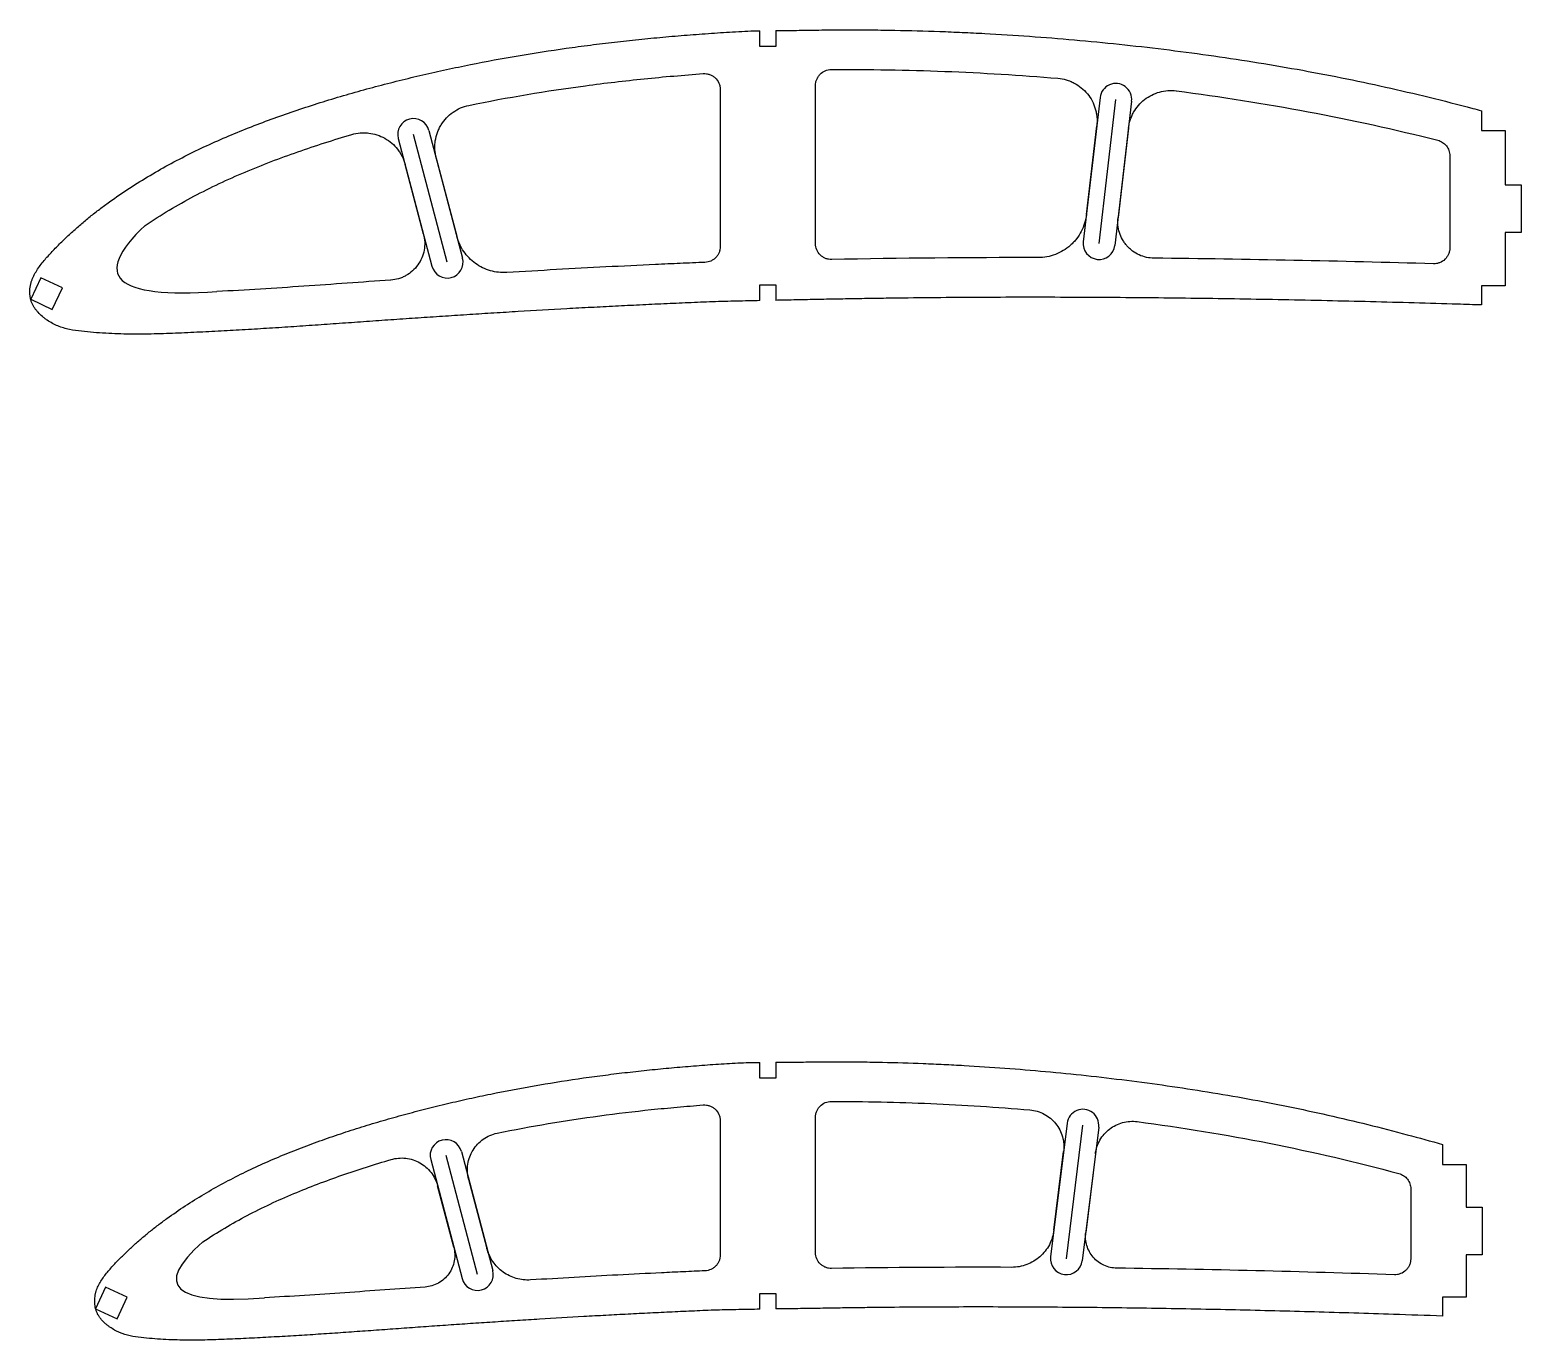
# Model space of a CAD drawing. Header units: millimetres. Extents: x -11497 to 404, y -3854 to 414.
# Drawn here: x -9114.6 to -8926.7, y -2910.2 to -2745.1 of the extents above; entities that cross this region are included whole.
import ezdxf

# ---------------------------------------------------------------- set-up
doc = ezdxf.new("R2010")
doc.units = ezdxf.units.MM
doc.linetypes.add('CENTER2', pattern=[28.575, 19.05, -3.175, 3.175, -3.175])
doc.layers.add('11', color=80, linetype='Continuous')
doc.layers.add('7', color=1, linetype='Continuous')

# ---------------------------------------------------------------- blocks, each defined once
blk = doc.blocks.new('*U71')
at = {"layer": '7', "color": 0, "linetype": 'CENTER2', "transparency": 16777216}
blk.add_line((2.12, -8.05), (-2.12, 8.05), dxfattribs=at)
blk = doc.blocks.new('*U72')
at = {"layer": '7', "color": 0, "linetype": 'CENTER2', "transparency": 16777216}
blk.add_line((-1.06, -9.08), (1.06, 9.08), dxfattribs=at)
blk = doc.blocks.new('*U73')
at = {"layer": '7', "color": 0, "linetype": 'CENTER2', "transparency": 16777216}
blk.add_line((1.97, -7.5), (-1.97, 7.5), dxfattribs=at)
blk = doc.blocks.new('*U63')
at = {"layer": '7', "color": 0, "linetype": 'CENTER2', "transparency": 16777216}
blk.add_line((-1.04, -8.42), (1.04, 8.42), dxfattribs=at)

msp = doc.modelspace()

# ---------------------------------------------------------------- linework, layer by layer
for p, q in [((-9022.6375, -2747.1691), (-9022.6375, -2745.1847)), ((-9020.6375, -2745.1691), (-9020.6375, -2747.1691)), ((-9020.6375, -2747.1691), (-9022.6375, -2747.1691)), ((-8931.7217, -2755.2623), (-8931.7217, -2757.7623)), ((-8931.7217, -2757.7623), (-8928.7217, -2757.7623)), ((-8928.7217, -2757.7623), (-8928.7217, -2764.5906)), ((-8928.7217, -2764.5906), (-8926.7217, -2764.5906)), ((-8926.7217, -2764.5906), (-8926.7217, -2770.5906)), ((-8926.7217, -2770.5906), (-8928.7217, -2770.5906)), ((-8928.7217, -2770.5906), (-8928.7217, -2777.3333)), ((-9022.6375, -2779.1988), (-9022.6375, -2777.1988)), ((-9022.6375, -2777.1988), (-9020.6375, -2777.1988)), ((-9020.6375, -2777.1988), (-9020.6375, -2779.1582)), ((-8928.7217, -2777.3333), (-8931.7217, -2777.3333)), ((-8931.7217, -2777.3333), (-8931.7217, -2779.7391)), ((-9022.6375, -2877.1677), (-9022.6375, -2875.1847)), ((-9020.6375, -2875.1677), (-9020.6375, -2877.1677)), ((-9020.6375, -2877.1677), (-9022.6375, -2877.1677)), ((-8936.6369, -2885.5263), (-8936.6369, -2888.0263)), ((-8936.6369, -2888.0263), (-8933.6369, -2888.0263)), ((-8933.6369, -2888.0263), (-8933.6369, -2893.4102)), ((-8933.6369, -2893.4102), (-8931.6369, -2893.4102)), ((-8931.6369, -2893.4102), (-8931.6369, -2899.4102)), ((-8931.6369, -2899.4102), (-8933.6369, -2899.4102)), ((-8933.6369, -2899.4102), (-8933.6369, -2904.7502)), ((-9022.6375, -2906.2864), (-9022.6375, -2904.2864)), ((-9022.6375, -2904.2864), (-9020.6375, -2904.2864)), ((-9020.6375, -2904.2864), (-9020.6375, -2906.2524)), ((-8933.6369, -2904.7502), (-8936.6369, -2904.7502)), ((-8936.6369, -2904.7502), (-8936.6369, -2907.1447))]:
    msp.add_line(p, q)
at = {"color": 7, "linetype": 'Continuous', "lineweight": 25}
for p, q in [((-9027.6375, -2752.5861), (-9027.6375, -2772.3756)), ((-9015.6375, -2772.014), (-9015.6375, -2752.0802)), ((-8981.5016, -2768.3453), (-8980.2, -2757.1511)), ((-8976.2053, -2757.4716), (-8977.5133, -2768.7108)), ((-9065.0285, -2770.8396), (-9067.3454, -2762.0475)), ((-9063.4262, -2761.223), (-9060.8256, -2771.092)), ((-8935.7217, -2760.9271), (-8935.7217, -2772.5563)), ((-9100.0994, -2769.7133), (-9100.0992, -2769.7135)), ((-9113.2543, -2776.3122), (-9114.5222, -2779.0311)), ((-9110.5354, -2777.5801), (-9113.2543, -2776.3122)), ((-9114.5222, -2779.0311), (-9111.8032, -2780.299)), ((-9111.8032, -2780.299), (-9110.5354, -2777.5801)), ((-9027.6375, -2882.5402), (-9027.6375, -2899.4442)), ((-9015.6375, -2899.1448), (-9015.6375, -2882.1016)), ((-8985.594, -2896.3099), (-8984.3702, -2886.4148)), ((-8980.3726, -2886.7165), (-8981.596, -2896.6002)), ((-9059.3418, -2889.8867), (-9057.0437, -2898.619)), ((-9061.2245, -2898.4491), (-9063.2581, -2890.7219)), ((-8940.6369, -2891.1195), (-8940.6369, -2899.9378)), ((-9092.8469, -2897.8041), (-9092.8467, -2897.8043)), ((-9105.0799, -2903.4961), (-9106.3477, -2906.215)), ((-9102.3609, -2904.764), (-9105.0799, -2903.4961)), ((-9103.6288, -2907.4829), (-9102.3609, -2904.764)), ((-9106.3477, -2906.215), (-9103.6288, -2907.4829))]:
    msp.add_line(p, q, dxfattribs=at)
for points, knots in [([(-9022.6375, -2779.1988), (-9023.6062, -2779.2199), (-9025.0856, -2779.2514), (-9027.0755, -2779.2995), (-9028.6075, -2779.3435), (-9030.1392, -2779.4002), (-9031.6702, -2779.4692), (-9033.2013, -2779.5378), (-9035.2427, -2779.6271), (-9037.7939, -2779.7489), (-9040.8549, -2779.9007), (-9043.9154, -2780.0588), (-9047.9953, -2780.2806), (-9052.0742, -2780.5152), (-9056.1518, -2780.7646), (-9059.2096, -2780.9574), (-9062.2669, -2781.1561), (-9065.3237, -2781.3605), (-9068.38, -2781.5699), (-9071.436, -2781.7831), (-9074.4917, -2781.9994), (-9077.5472, -2782.2159), (-9080.6029, -2782.4288), (-9083.6592, -2782.6328), (-9086.7163, -2782.8229), (-9089.2648, -2782.9654), (-9091.3039, -2783.0721), (-9092.8334, -2783.1488), (-9094.363, -2783.2227), (-9095.8929, -2783.2918), (-9097.4231, -2783.3513), (-9098.9538, -2783.3972), (-9100.4851, -2783.4196), (-9102.0165, -2783.4184), (-9103.5475, -2783.3835), (-9105.0777, -2783.3203), (-9106.6054, -2783.2136), (-9108.1304, -2783.0735), (-9109.6485, -2782.8634), (-9110.8795, -2782.5079), (-9111.8024, -2782.0688), (-9112.3486, -2781.7381), (-9112.7602, -2781.4364), (-9113.1577, -2781.1165), (-9113.5247, -2780.7611), (-9113.812, -2780.4194), (-9113.9663, -2780.2169), (-9114.0748, -2780.0597), (-9114.1744, -2779.8967), (-9114.2629, -2779.7273), (-9114.3419, -2779.5533), (-9114.4209, -2779.3802), (-9114.4903, -2779.2035), (-9114.5362, -2779.0192), (-9114.5719, -2778.8324), (-9114.5983, -2778.6434), (-9114.6169, -2778.4534), (-9114.632, -2778.1989), (-9114.6369, -2777.8794), (-9114.6018, -2777.5617), (-9114.5673, -2777.3097), (-9114.5293, -2777.1224), (-9114.4805, -2776.9375), (-9114.4063, -2776.6937), (-9114.2951, -2776.3948), (-9114.133, -2776.048), (-9113.8934, -2775.5973), (-9113.5484, -2775.06), (-9113.0912, -2774.4458), (-9112.6012, -2773.8571), (-9112.0889, -2773.2881), (-9111.5595, -2772.7349), (-9111.0217, -2772.1899), (-9110.2965, -2771.4714), (-9109.3693, -2770.5945), (-9108.225, -2769.5765), (-9107.0458, -2768.5993), (-9105.8388, -2767.6567), (-9104.1958, -2766.4442), (-9102.086, -2765.0068), (-9099.4845, -2763.3895), (-9096.8185, -2761.8807), (-9094.0952, -2760.4778), (-9091.3204, -2759.1801), (-9088.5026, -2757.9783), (-9085.6529, -2756.855), (-9082.7751, -2755.8053), (-9079.8744, -2754.8208), (-9076.9533, -2753.8982), (-9074.0146, -2753.0334), (-9071.0612, -2752.2197), (-9068.0948, -2751.4544), (-9065.1164, -2750.7369), (-9062.1269, -2750.0666), (-9058.1274, -2749.235), (-9053.1051, -2748.3078), (-9048.0579, -2747.5255), (-9044.0085, -2746.9798), (-9040.9661, -2746.6113), (-9037.9192, -2746.2807), (-9034.8686, -2745.9835), (-9031.8137, -2745.7322), (-9028.7575, -2745.4962), (-9025.6988, -2745.2915), (-9023.6577, -2745.207), (-9022.6375, -2745.1847)], [0.252537609, 0.252537609, 0.252537609, 0.252537609, 0.260360124, 0.264485496, 0.268610867, 0.272736239, 0.27686161, 0.280986982, 0.285112353, 0.293363096, 0.301613839, 0.309864582, 0.318115325, 0.334616811, 0.342867554, 0.351118297, 0.35936904, 0.367619783, 0.375870526, 0.384121269, 0.392372012, 0.400622755, 0.408873498, 0.417124241, 0.425374984, 0.433625727, 0.437751098, 0.44187647, 0.446001841, 0.450127213, 0.454252584, 0.458377956, 0.462503327, 0.466628699, 0.47075407, 0.474879442, 0.479004813, 0.483130185, 0.487255556, 0.491380928, 0.493443613, 0.495506299, 0.496537642, 0.497568985, 0.499631671, 0.500663013, 0.501178685, 0.501694356, 0.502210028, 0.502725699, 0.503241371, 0.503757042, 0.504272714, 0.504788385, 0.505304056, 0.505819728, 0.506335399, 0.506851071, 0.507882414, 0.508913756, 0.509429428, 0.509945099, 0.510460771, 0.510976442, 0.512007785, 0.513039128, 0.514070471, 0.516133157, 0.518195842, 0.520258528, 0.522321214, 0.5243839, 0.526446585, 0.528509271, 0.532634642, 0.536760014, 0.540885385, 0.545010757, 0.549136128, 0.557386871, 0.565637614, 0.573888357, 0.5821391, 0.590389843, 0.598640586, 0.606891329, 0.615142072, 0.623392815, 0.631643558, 0.639894301, 0.648145044, 0.656395787, 0.66464653, 0.672897273, 0.681148016, 0.697649502, 0.714150988, 0.722401731, 0.730652474, 0.738903217, 0.74715396, 0.755404703, 0.763655446, 0.771906189, 0.780156932, 0.780156932, 0.780156932, 0.780156932]), ([(-9020.6375, -2745.1691), (-9020.3599, -2745.1665), (-9019.1382, -2745.1542), (-9016.9723, -2745.125), (-9014.1399, -2745.0782), (-9011.3071, -2745.0685), (-9008.4744, -2745.078), (-9004.6977, -2745.1319), (-9000.9221, -2745.2337), (-8997.1481, -2745.3877), (-8993.3757, -2745.5731), (-8988.6636, -2745.8691), (-8983.0158, -2746.3192), (-8977.3767, -2746.8673), (-8971.7474, -2747.5088), (-8966.1302, -2748.2475), (-8960.5267, -2749.0851), (-8953.0782, -2750.3456), (-8943.8177, -2752.2005), (-8936.1073, -2754.086), (-8932.0903, -2755.1627), (-8931.7217, -2755.2623)], [0.487546925, 0.487546925, 0.487546925, 0.487546925, 0.492140286, 0.507765286, 0.523390286, 0.539015286, 0.554640286, 0.570265286, 0.601515286, 0.617140286, 0.632765286, 0.664015286, 0.695265286, 0.726515286, 0.757765286, 0.789015286, 0.820265286, 0.851515286, 0.914015286, 0.976515286, 0.982833218, 0.982833218, 0.982833218, 0.982833218]), ([(-9059.3147, -2754.591), (-9054.4395, -2753.5848), (-9049.5391, -2752.7666), (-9042.1561, -2751.78), (-9039.6894, -2751.4933), (-9035.9825, -2751.1143), (-9034.7456, -2750.9971), (-9032.2689, -2750.785), (-9031.0295, -2750.6864), (-9029.7896, -2750.5919)], [0, 0, 0, 0, 0.5, 0.5, 0.75, 0.75, 0.875, 0.875, 1, 1, 1, 1]), ([(-9029.7896, -2750.5919), (-9029.6515, -2750.5813), (-9029.5147, -2750.5852), (-9029.2438, -2750.6205), (-9029.108, -2750.6526), (-9028.8491, -2750.7429), (-9028.7254, -2750.8009), (-9028.4899, -2750.9424), (-9028.3787, -2751.026), (-9028.0781, -2751.3044), (-9027.9148, -2751.5338), (-9027.7504, -2751.9097), (-9027.7079, -2752.0426), (-9027.6517, -2752.3112), (-9027.6375, -2752.4476), (-9027.6375, -2752.5861)], [0, 0, 0, 0, 0.125, 0.125, 0.25, 0.25, 0.375, 0.375, 0.5, 0.5, 0.75, 0.75, 0.875, 0.875, 1, 1, 1, 1]), ([(-9015.6375, -2752.0802), (-9015.6375, -2751.9488), (-9015.6247, -2751.8196), (-9015.5745, -2751.5654), (-9015.5365, -2751.4391), (-9015.4371, -2751.198), (-9015.3764, -2751.0836), (-9015.2328, -2750.867), (-9015.1492, -2750.7643), (-9014.8751, -2750.4878), (-9014.6542, -2750.3385), (-9014.1769, -2750.1369), (-9013.9162, -2750.0823), (-9013.6535, -2750.0802)], [0, 0, 0, 0, 0.125, 0.125, 0.25, 0.25, 0.375, 0.375, 0.5, 0.5, 0.75, 0.75, 1, 1, 1, 1]), ([(-9013.6535, -2750.0802), (-9008.8855, -2750.0421), (-9004.1216, -2750.1186), (-8994.6016, -2750.4879), (-8989.8455, -2750.7797), (-8985.093, -2751.1757)], [0, 0, 0, 0, 0.5, 0.5, 1, 1, 1, 1]), ([(-8985.0924, -2751.1758), (-8984.7315, -2751.2058), (-8984.3797, -2751.2715), (-8983.8651, -2751.4212), (-8983.6958, -2751.4798), (-8983.3618, -2751.6144), (-8983.1969, -2751.6908), (-8982.7201, -2751.9413), (-8982.4222, -2752.1381), (-8981.866, -2752.5911), (-8981.6078, -2752.8487), (-8981.1547, -2753.4015), (-8980.9564, -2753.6991), (-8980.6183, -2754.3383), (-8980.4833, -2754.6714), (-8980.332, -2755.1853), (-8980.2901, -2755.3593), (-8980.2235, -2755.7128), (-8980.1989, -2755.8929), (-8980.1528, -2756.4313), (-8980.1581, -2756.7907), (-8980.1999, -2757.1505)], [0, 0, 0, 0, 0.125, 0.125, 0.1875, 0.1875, 0.25, 0.25, 0.375, 0.375, 0.5, 0.5, 0.625, 0.625, 0.75, 0.75, 0.8125, 0.8125, 0.875, 0.875, 1, 1, 1, 1]), ([(-8976.2052, -2757.4711), (-8976.1638, -2757.1156), (-8976.088, -2756.7702), (-8975.9245, -2756.2665), (-8975.8617, -2756.1011), (-8975.7191, -2755.7752), (-8975.6389, -2755.6145), (-8975.3779, -2755.1503), (-8975.1755, -2754.8613), (-8974.7139, -2754.3239), (-8974.453, -2754.075), (-8973.896, -2753.6403), (-8973.5976, -2753.4511), (-8972.9602, -2753.131), (-8972.6272, -2753.0037), (-8971.9466, -2752.8171), (-8971.5942, -2752.7568), (-8970.8827, -2752.7072), (-8970.5274, -2752.7177), (-8970.1724, -2752.7637)], [0, 0, 0, 0, 0.125, 0.125, 0.1875, 0.1875, 0.25, 0.25, 0.375, 0.375, 0.5, 0.5, 0.625, 0.625, 0.75, 0.75, 0.875, 0.875, 1, 1, 1, 1]), ([(-8970.1718, -2752.7638), (-8964.5955, -2753.487), (-8959.0583, -2754.3529), (-8948.0758, -2756.4192), (-8942.6305, -2757.6202), (-8937.2311, -2758.9885)], [0, 0, 0, 0, 0.5, 0.5, 1, 1, 1, 1]), ([(-9063.4264, -2761.2223), (-9063.5199, -2760.8673), (-9063.5758, -2760.5089), (-9063.6055, -2759.9666), (-9063.6063, -2759.785), (-9063.5892, -2759.4201), (-9063.5712, -2759.2369), (-9063.4903, -2758.6974), (-9063.4007, -2758.3468), (-9063.2129, -2757.8344), (-9063.1408, -2757.6649), (-9062.9809, -2757.3367), (-9062.8932, -2757.1778), (-9062.6071, -2756.7162), (-9062.3859, -2756.4281), (-9061.8816, -2755.895), (-9061.6067, -2755.6586), (-9061.0132, -2755.2434), (-9060.6909, -2755.0634), (-9060.0216, -2754.7749), (-9059.6747, -2754.6653), (-9059.3151, -2754.5911)], [0, 0, 0, 0, 0.125, 0.125, 0.1875, 0.1875, 0.25, 0.25, 0.375, 0.375, 0.4375, 0.4375, 0.5, 0.5, 0.625, 0.625, 0.75, 0.75, 0.875, 0.875, 1, 1, 1, 1]), ([(-9100.0992, -2769.7135), (-9098.1004, -2768.3725), (-9096.048, -2767.1531), (-9091.8501, -2764.9253), (-9089.7027, -2763.921), (-9085.3347, -2762.0786), (-9083.1168, -2761.2341), (-9078.6286, -2759.6638), (-9076.3582, -2758.9383), (-9074.0656, -2758.2629)], [0, 0, 0, 0, 0.25, 0.25, 0.5, 0.5, 0.75, 0.75, 1, 1, 1, 1]), ([(-9074.0644, -2758.2626), (-9073.7176, -2758.1604), (-9073.3666, -2758.0946), (-9072.8338, -2758.0481), (-9072.6552, -2758.0414), (-9072.2958, -2758.046), (-9072.1148, -2758.0574), (-9071.5806, -2758.118), (-9071.2323, -2758.1933), (-9070.5511, -2758.4131), (-9070.2176, -2758.5591), (-9069.5958, -2758.9088), (-9069.3035, -2759.1136), (-9068.7574, -2759.5848), (-9068.5106, -2759.8457), (-9068.1833, -2760.2684), (-9068.0811, -2760.4148), (-9067.8908, -2760.719), (-9067.8024, -2760.8774), (-9067.5636, -2761.3613), (-9067.4377, -2761.6973), (-9067.3456, -2762.0468)], [0, 0, 0, 0, 0.125, 0.125, 0.1875, 0.1875, 0.25, 0.25, 0.375, 0.375, 0.5, 0.5, 0.625, 0.625, 0.75, 0.75, 0.8125, 0.8125, 0.875, 0.875, 1, 1, 1, 1]), ([(-8937.2311, -2758.9885), (-8937.0154, -2759.0432), (-8936.8145, -2759.1313), (-8936.4424, -2759.3743), (-8936.2805, -2759.5231), (-8936.0076, -2759.8733), (-8935.9026, -2760.067), (-8935.7583, -2760.4864), (-8935.7217, -2760.7046), (-8935.7217, -2760.9271)], [0, 0, 0, 0, 0.25, 0.25, 0.5, 0.5, 0.75, 0.75, 1, 1, 1, 1]), ([(-8981.5017, -2768.3457), (-8981.5451, -2768.7188), (-8981.6218, -2769.0822), (-8981.8389, -2769.7902), (-8981.9807, -2770.1373), (-8982.3259, -2770.801), (-8982.5264, -2771.1128), (-8982.8677, -2771.5516), (-8982.9883, -2771.6929), (-8983.2435, -2771.9656), (-8983.3784, -2772.0972), (-8983.7961, -2772.469), (-8984.094, -2772.689), (-8984.7283, -2773.0744), (-8985.0682, -2773.2406), (-8985.7631, -2773.505), (-8986.1197, -2773.6048), (-8986.851, -2773.7397), (-8987.2272, -2773.7743), (-8987.6028, -2773.7741)], [0, 0, 0, 0, 0.125, 0.125, 0.25, 0.25, 0.375, 0.375, 0.4375, 0.4375, 0.5, 0.5, 0.625, 0.625, 0.75, 0.75, 0.875, 0.875, 1, 1, 1, 1]), ([(-8972.9784, -2773.8523), (-8973.3035, -2773.8491), (-8973.6225, -2773.8119), (-8974.2487, -2773.6724), (-8974.5592, -2773.5682), (-8975.1443, -2773.3005), (-8975.4204, -2773.1376), (-8975.8094, -2772.8491), (-8975.9353, -2772.7451), (-8976.1727, -2772.5269), (-8976.3973, -2772.2975), (-8976.5968, -2772.0463), (-8976.7836, -2771.7839), (-8976.8711, -2771.6463), (-8977.1093, -2771.2238), (-8977.2365, -2770.9295), (-8977.4291, -2770.3162), (-8977.4939, -2769.9948), (-8977.5541, -2769.3554), (-8977.551, -2769.0341), (-8977.5134, -2768.7112)], [0, 0, 0, 0, 0.125, 0.125, 0.25, 0.25, 0.375, 0.375, 0.4375, 0.4375, 0.5, 0.5625, 0.5625, 0.625, 0.625, 0.75, 0.75, 0.875, 0.875, 1, 1, 1, 1]), ([(-9065.0283, -2770.84), (-9064.9415, -2771.1698), (-9064.8924, -2771.5029), (-9064.8669, -2772.1756), (-9064.8918, -2772.5188), (-9065.0143, -2773.1814), (-9065.1109, -2773.5037), (-9065.3773, -2774.1298), (-9065.5436, -2774.4247), (-9065.9356, -2774.9715), (-9066.1653, -2775.2272), (-9066.6686, -2775.6764), (-9066.9423, -2775.8717), (-9067.3868, -2776.12), (-9067.5403, -2776.1949), (-9067.8513, -2776.3261), (-9068.0096, -2776.3828), (-9068.493, -2776.5269), (-9068.829, -2776.5884), (-9069.1692, -2776.612)], [0, 0, 0, 0, 0.125, 0.125, 0.25, 0.25, 0.375, 0.375, 0.5, 0.5, 0.625, 0.625, 0.75, 0.75, 0.8125, 0.8125, 0.875, 0.875, 1, 1, 1, 1]), ([(-9054.517, -2775.6544), (-9055.2254, -2775.6975), (-9055.9222, -2775.6197), (-9056.9435, -2775.323), (-9057.2707, -2775.1962), (-9057.8993, -2774.889), (-9058.202, -2774.7079), (-9058.7758, -2774.2926), (-9059.041, -2774.0632), (-9059.5295, -2773.5621), (-9059.7539, -2773.2889), (-9060.3537, -2772.4134), (-9060.6446, -2771.7787), (-9060.8255, -2771.0924)], [0, 0, 0, 0, 0.25, 0.25, 0.375, 0.375, 0.5, 0.5, 0.625, 0.625, 0.75, 0.75, 1, 1, 1, 1]), ([(-9027.6375, -2772.3756), (-9027.6375, -2772.5046), (-9027.6499, -2772.6314), (-9027.6982, -2772.8811), (-9027.7348, -2773.0051), (-9027.8306, -2773.2427), (-9027.8892, -2773.3555), (-9028.0277, -2773.5695), (-9028.1084, -2773.6714), (-9028.2853, -2773.8551), (-9028.3817, -2773.9379), (-9028.591, -2774.0852), (-9028.7036, -2774.1492), (-9029.0518, -2774.3053), (-9029.3058, -2774.3652), (-9029.5635, -2774.3748)], [0, 0, 0, 0, 0.125, 0.125, 0.25, 0.25, 0.375, 0.375, 0.5, 0.5, 0.625, 0.625, 0.75, 0.75, 1, 1, 1, 1]), ([(-9013.5985, -2774.0141), (-9013.7322, -2774.0167), (-9013.8639, -2774.006), (-9014.1234, -2773.959), (-9014.2526, -2773.9221), (-9014.4991, -2773.8242), (-9014.6162, -2773.7636), (-9014.8381, -2773.6194), (-9014.9432, -2773.5351), (-9015.2259, -2773.2579), (-9015.3786, -2773.0331), (-9015.5831, -2772.5471), (-9015.6375, -2772.2814), (-9015.6375, -2772.014)], [0, 0, 0, 0, 0.125, 0.125, 0.25, 0.25, 0.375, 0.375, 0.5, 0.5, 0.75, 0.75, 1, 1, 1, 1]), ([(-8935.7217, -2772.5563), (-8935.7217, -2772.6908), (-8935.7351, -2772.823), (-8935.7878, -2773.0829), (-8935.8276, -2773.2121), (-8935.9315, -2773.4576), (-8935.995, -2773.574), (-8936.1452, -2773.7938), (-8936.2325, -2773.8974), (-8936.518, -2774.1747), (-8936.7479, -2774.3224), (-8937.1184, -2774.4668), (-8937.2482, -2774.503), (-8937.5118, -2774.5487), (-8937.6449, -2774.5583), (-8937.7793, -2774.5544)], [0, 0, 0, 0, 0.125, 0.125, 0.25, 0.25, 0.375, 0.375, 0.5, 0.5, 0.75, 0.75, 0.875, 0.875, 1, 1, 1, 1]), ([(-9029.5635, -2774.3748), (-9030.604, -2774.4133), (-9031.6439, -2774.4618), (-9033.724, -2774.5548), (-9034.7642, -2774.5998), (-9037.8841, -2774.7445), (-9039.9637, -2774.8479), (-9046.2019, -2775.1678), (-9050.3597, -2775.4016), (-9054.5166, -2775.6544)], [0, 0, 0, 0, 0.125, 0.125, 0.25, 0.25, 0.5, 0.5, 1, 1, 1, 1]), ([(-8937.7793, -2774.5544), (-8943.644, -2774.3853), (-8949.5094, -2774.2374), (-8961.242, -2774.0009), (-8967.1092, -2773.9107), (-8972.9775, -2773.8524)], [0, 0, 0, 0, 0.5, 0.5, 1, 1, 1, 1]), ([(-9069.1675, -2776.6119), (-9072.8154, -2776.8647), (-9076.4625, -2777.1291), (-9081.9344, -2777.5064), (-9083.7586, -2777.6281), (-9087.4083, -2777.8537), (-9089.2338, -2777.9562), (-9091.0598, -2778.051)], [0, 0, 0, 0, 0.5, 0.5, 0.75, 0.75, 1, 1, 1, 1]), ([(-8931.7217, -2779.7391), (-8932.7218, -2779.7081), (-8937.3788, -2779.5658), (-8945.6933, -2779.3322), (-8954.8372, -2779.1255), (-8962.1525, -2778.9944), (-8967.639, -2778.9132), (-8973.1254, -2778.8488), (-8978.6115, -2778.8048), (-8984.0974, -2778.778), (-8989.5828, -2778.772), (-8995.0676, -2778.7868), (-9000.5518, -2778.8259), (-9005.1213, -2778.8772), (-9008.7763, -2778.9299), (-9011.5173, -2778.9772), (-9013.8013, -2779.019), (-9015.6283, -2779.059), (-9017.4551, -2779.0954), (-9019.1247, -2779.1293), (-9020.3378, -2779.1524), (-9020.6375, -2779.1582)], [0.008066346, 0.008066346, 0.008066346, 0.008066346, 0.016133157, 0.045630185, 0.075127213, 0.089875727, 0.104624241, 0.119372755, 0.134121269, 0.148869783, 0.163618297, 0.178366811, 0.193115325, 0.207863839, 0.215238096, 0.222612353, 0.22998661, 0.233673739, 0.237360867, 0.244735124, 0.247154808, 0.247154808, 0.247154808, 0.247154808]), ([(-9022.6375, -2906.2864), (-9023.5294, -2906.3042), (-9024.8863, -2906.3251), (-9026.7081, -2906.3588), (-9028.1031, -2906.3932), (-9029.4977, -2906.4436), (-9030.8917, -2906.5094), (-9032.2859, -2906.574), (-9034.145, -2906.6561), (-9036.4686, -2906.7704), (-9039.2569, -2906.9118), (-9042.0453, -2907.0586), (-9045.7629, -2907.2651), (-9049.4804, -2907.483), (-9053.1974, -2907.715), (-9055.9852, -2907.8939), (-9058.7728, -2908.0784), (-9061.5602, -2908.2679), (-9064.3475, -2908.4621), (-9067.1348, -2908.6603), (-9069.922, -2908.8608), (-9072.7094, -2909.0616), (-9075.4972, -2909.2594), (-9078.2857, -2909.4489), (-9081.0752, -2909.6258), (-9083.4007, -2909.7583), (-9085.2616, -2909.8578), (-9086.6574, -2909.9296), (-9088.0534, -2909.9988), (-9089.4496, -2910.0633), (-9090.8462, -2910.1189), (-9092.2433, -2910.1626), (-9093.641, -2910.1831), (-9095.0389, -2910.1831), (-9096.4364, -2910.1509), (-9097.8332, -2910.0942), (-9099.2276, -2909.9955), (-9100.6198, -2909.8687), (-9102.0048, -2909.6699), (-9103.1253, -2909.3328), (-9103.9616, -2908.9193), (-9104.4568, -2908.6118), (-9104.8278, -2908.33), (-9105.1866, -2908.033), (-9105.5157, -2907.7023), (-9105.7713, -2907.3849), (-9105.9071, -2907.1962), (-9106.0021, -2907.0499), (-9106.0887, -2906.8986), (-9106.1656, -2906.742), (-9106.2334, -2906.5813), (-9106.2988, -2906.4202), (-9106.3532, -2906.2556), (-9106.3859, -2906.0852), (-9106.4107, -2905.9134), (-9106.4288, -2905.7401), (-9106.4407, -2905.5662), (-9106.4503, -2905.3336), (-9106.4558, -2905.0421), (-9106.4256, -2904.7519), (-9106.4016, -2904.5209), (-9106.3714, -2904.349), (-9106.3303, -2904.1794), (-9106.2675, -2903.9554), (-9106.1715, -2903.6804), (-9106.0276, -2903.362), (-9105.8146, -2902.9475), (-9105.5041, -2902.4542), (-9105.0908, -2901.8903), (-9104.6466, -2901.3504), (-9104.1811, -2900.8289), (-9103.699, -2900.3228), (-9103.2094, -2899.8239), (-9102.5485, -2899.1669), (-9101.7038, -2898.3645), (-9100.6614, -2897.4328), (-9099.5864, -2896.539), (-9098.4863, -2895.6763), (-9096.9884, -2894.5669), (-9095.0641, -2893.2526), (-9092.6917, -2891.7724), (-9090.2594, -2890.3933), (-9087.7754, -2889.1096), (-9085.2437, -2887.9233), (-9082.673, -2886.8245), (-9080.0736, -2885.7965), (-9077.4479, -2884.8375), (-9074.802, -2883.9366), (-9072.1372, -2883.0934), (-9069.4568, -2882.3024), (-9066.7631, -2881.5584), (-9064.0578, -2880.8585), (-9061.3417, -2880.2023), (-9058.6158, -2879.5894), (-9054.9692, -2878.829), (-9050.3909, -2877.9814), (-9045.791, -2877.2656), (-9042.1012, -2876.7664), (-9039.3293, -2876.4296), (-9036.5538, -2876.1265), (-9033.7753, -2875.8553), (-9030.9935, -2875.6236), (-9028.2108, -2875.4067), (-9025.4253, -2875.2338), (-9023.5663, -2875.1847), (-9022.6375, -2875.1847)], [0.263563548, 0.263563548, 0.263563548, 0.263563548, 0.271476433, 0.275601804, 0.279727176, 0.283852547, 0.287977919, 0.29210329, 0.296228661, 0.304479404, 0.312730147, 0.32098089, 0.329231633, 0.345733119, 0.353983862, 0.362234605, 0.370485348, 0.378736091, 0.386986834, 0.395237577, 0.40348832, 0.411739063, 0.419989806, 0.428240549, 0.436491292, 0.444742035, 0.448867406, 0.452992778, 0.457118149, 0.461243521, 0.465368892, 0.469494264, 0.473619635, 0.477745007, 0.481870378, 0.48599575, 0.490121121, 0.494246493, 0.498371864, 0.502497236, 0.504559922, 0.506622607, 0.50765395, 0.508685293, 0.510747979, 0.511779322, 0.512294993, 0.512810664, 0.513326336, 0.513842007, 0.514357679, 0.51487335, 0.515389022, 0.515904693, 0.516420365, 0.516936036, 0.517451707, 0.517967379, 0.518998722, 0.520030065, 0.520545736, 0.521061407, 0.521577079, 0.52209275, 0.523124093, 0.524155436, 0.525186779, 0.527249465, 0.52931215, 0.531374836, 0.533437522, 0.535500208, 0.537562893, 0.539625579, 0.543750951, 0.547876322, 0.552001694, 0.556127065, 0.560252437, 0.56850318, 0.576753923, 0.585004665, 0.593255408, 0.601506151, 0.609756894, 0.618007637, 0.62625838, 0.634509123, 0.642759866, 0.651010609, 0.659261352, 0.667512095, 0.675762838, 0.684013581, 0.692264324, 0.70876581, 0.725267296, 0.733518039, 0.741768782, 0.750019525, 0.758270268, 0.766521011, 0.774771754, 0.783022497, 0.79127324, 0.79127324, 0.79127324, 0.79127324]), ([(-9020.6375, -2875.1677), (-9020.4464, -2875.1661), (-9019.3975, -2875.1572), (-9017.491, -2875.1378), (-9014.9179, -2875.1006), (-9012.3444, -2875.1004), (-9009.7712, -2875.1155), (-9006.3404, -2875.1754), (-9002.9108, -2875.2769), (-8999.4828, -2875.4273), (-8996.0563, -2875.6053), (-8991.7765, -2875.8864), (-8986.647, -2876.3098), (-8981.5257, -2876.822), (-8976.4136, -2877.4194), (-8971.3125, -2878.1045), (-8966.2242, -2878.8791), (-8959.4611, -2880.0434), (-8951.0531, -2881.7512), (-8942.8986, -2883.7687), (-8938.1131, -2885.1011), (-8936.6369, -2885.5263)], [0.465170968, 0.465170968, 0.465170968, 0.465170968, 0.468652192, 0.484277192, 0.499902192, 0.515527192, 0.531152192, 0.546777192, 0.578027192, 0.593652192, 0.609277192, 0.640527192, 0.671777192, 0.703027192, 0.734277192, 0.765527192, 0.796777192, 0.828027192, 0.890527192, 0.953027192, 0.981010239, 0.981010239, 0.981010239, 0.981010239]), ([(-9055.7515, -2884.1021), (-9051.4644, -2883.22), (-9047.1557, -2882.4976), (-9040.665, -2881.6191), (-9038.4966, -2881.3622), (-9035.2379, -2881.0213), (-9034.1507, -2880.915), (-9031.9738, -2880.7211), (-9030.8843, -2880.6321), (-9029.7943, -2880.5464)], [0, 0, 0, 0, 0.5, 0.5, 0.75, 0.75, 0.875, 0.875, 1, 1, 1, 1]), ([(-9029.7943, -2880.5464), (-9029.656, -2880.5355), (-9029.519, -2880.5391), (-9029.2476, -2880.5738), (-9029.1116, -2880.6057), (-9028.8521, -2880.6958), (-9028.7282, -2880.7536), (-9028.4921, -2880.895), (-9028.3806, -2880.9785), (-9028.0793, -2881.257), (-9027.9156, -2881.4866), (-9027.7507, -2881.8629), (-9027.7081, -2881.9961), (-9027.6518, -2882.265), (-9027.6375, -2882.4015), (-9027.6375, -2882.5402)], [0, 0, 0, 0, 0.125, 0.125, 0.25, 0.25, 0.375, 0.375, 0.5, 0.5, 0.75, 0.75, 0.875, 0.875, 1, 1, 1, 1]), ([(-9015.6375, -2882.1016), (-9015.6375, -2881.9696), (-9015.6246, -2881.8399), (-9015.5739, -2881.5846), (-9015.5356, -2881.4578), (-9015.4354, -2881.2158), (-9015.3742, -2881.101), (-9015.2294, -2880.8838), (-9015.1451, -2880.781), (-9014.869, -2880.5043), (-9014.6464, -2880.3552), (-9014.166, -2880.1552), (-9013.9038, -2880.1019), (-9013.6399, -2880.1016)], [0, 0, 0, 0, 0.125, 0.125, 0.25, 0.25, 0.375, 0.375, 0.5, 0.5, 0.75, 0.75, 1, 1, 1, 1]), ([(-9013.6399, -2880.1016), (-9011.5516, -2880.0991), (-9009.464, -2880.1168), (-9005.291, -2880.2056), (-9003.2053, -2880.2712), (-8996.951, -2880.5414), (-8992.7849, -2880.8111), (-8988.6223, -2881.1692)], [0, 0, 0, 0, 0.25, 0.25, 0.5, 0.5, 1, 1, 1, 1]), ([(-8988.6222, -2881.1692), (-8988.3065, -2881.1964), (-8987.9988, -2881.2548), (-8987.3991, -2881.4314), (-8987.1039, -2881.5516), (-8986.5489, -2881.8459), (-8986.2889, -2882.0192), (-8985.8039, -2882.4178), (-8985.579, -2882.6442), (-8985.185, -2883.1298), (-8985.0129, -2883.3912), (-8984.72, -2883.9523), (-8984.6037, -2884.2442), (-8984.4309, -2884.8448), (-8984.374, -2885.1576), (-8984.3245, -2885.7859), (-8984.3313, -2886.1003), (-8984.3702, -2886.4148)], [0, 0, 0, 0, 0.125, 0.125, 0.25, 0.25, 0.375, 0.375, 0.5, 0.5, 0.625, 0.625, 0.75, 0.75, 0.875, 0.875, 1, 1, 1, 1]), ([(-9059.3418, -2889.8866), (-9059.4233, -2889.5768), (-9059.472, -2889.2641), (-9059.5063, -2888.6331), (-9059.4911, -2888.3111), (-9059.3967, -2887.6834), (-9059.3184, -2887.3774), (-9059.0996, -2886.7814), (-9058.9583, -2886.4918), (-9058.6252, -2885.9548), (-9058.432, -2885.7036), (-9057.9917, -2885.2387), (-9057.7518, -2885.0324), (-9057.2336, -2884.6704), (-9056.9523, -2884.5135), (-9056.3681, -2884.2622), (-9056.0653, -2884.1667), (-9055.7515, -2884.1021)], [0, 0, 0, 0, 0.125, 0.125, 0.25, 0.25, 0.375, 0.375, 0.5, 0.5, 0.625, 0.625, 0.75, 0.75, 0.875, 0.875, 1, 1, 1, 1]), ([(-8980.3725, -2886.7164), (-8980.3343, -2886.4074), (-8980.2662, -2886.1074), (-8980.0728, -2885.5246), (-8979.9455, -2885.2389), (-8979.6396, -2884.7024), (-8979.462, -2884.452), (-8979.058, -2883.9868), (-8978.8299, -2883.7715), (-8978.3434, -2883.3956), (-8978.0832, -2883.2324), (-8977.5278, -2882.9564), (-8977.2374, -2882.8467), (-8976.6448, -2882.6866), (-8976.3384, -2882.6353), (-8975.7191, -2882.5941), (-8975.41, -2882.6041), (-8975.1013, -2882.6449)], [0, 0, 0, 0, 0.125, 0.125, 0.25, 0.25, 0.375, 0.375, 0.5, 0.5, 0.625, 0.625, 0.75, 0.75, 0.875, 0.875, 1, 1, 1, 1]), ([(-8975.1013, -2882.6449), (-8969.5067, -2883.3853), (-8963.9562, -2884.2845), (-8952.9588, -2886.4574), (-8947.5124, -2887.7323), (-8942.1163, -2889.1888)], [0, 0, 0, 0, 0.5, 0.5, 1, 1, 1, 1]), ([(-9092.8467, -2897.8043), (-9091.0247, -2896.5868), (-9089.1537, -2895.48), (-9085.3266, -2893.4593), (-9083.3683, -2892.55), (-9079.3863, -2890.879), (-9077.3646, -2890.113), (-9073.2738, -2888.6881), (-9071.2044, -2888.0301), (-9069.1149, -2887.4172)], [0, 0, 0, 0, 0.25, 0.25, 0.5, 0.5, 0.75, 0.75, 1, 1, 1, 1]), ([(-9069.1151, -2887.4172), (-9068.8126, -2887.3285), (-9068.5064, -2887.2714), (-9067.887, -2887.218), (-9067.5701, -2887.2223), (-9066.9491, -2887.2934), (-9066.6454, -2887.3593), (-9066.0516, -2887.5515), (-9065.7609, -2887.679), (-9065.2189, -2887.9844), (-9064.9642, -2888.1631), (-9064.4882, -2888.5743), (-9064.2732, -2888.802), (-9063.8929, -2889.2936), (-9063.7254, -2889.5612), (-9063.448, -2890.124), (-9063.3383, -2890.417), (-9063.2581, -2890.7218)], [0, 0, 0, 0, 0.125, 0.125, 0.25, 0.25, 0.375, 0.375, 0.5, 0.5, 0.625, 0.625, 0.75, 0.75, 0.875, 0.875, 1, 1, 1, 1]), ([(-8942.1163, -2889.1888), (-8941.904, -2889.2461), (-8941.7067, -2889.3359), (-8941.342, -2889.58), (-8941.1833, -2889.7288), (-8940.9166, -2890.0765), (-8940.8137, -2890.269), (-8940.6728, -2890.6832), (-8940.6369, -2890.8996), (-8940.6369, -2891.1195)], [0, 0, 0, 0, 0.25, 0.25, 0.5, 0.5, 0.75, 0.75, 1, 1, 1, 1]), ([(-8985.594, -2896.31), (-8985.6341, -2896.6342), (-8985.703, -2896.9498), (-8985.896, -2897.5644), (-8986.0212, -2897.8653), (-8986.3251, -2898.4408), (-8986.5011, -2898.7111), (-8986.8998, -2899.2176), (-8987.125, -2899.4559), (-8987.6118, -2899.8847), (-8987.8718, -2900.0749), (-8988.4249, -2900.4075), (-8988.7211, -2900.5508), (-8989.3266, -2900.7785), (-8989.637, -2900.8641), (-8990.2733, -2900.9793), (-8990.6005, -2901.0084), (-8990.9272, -2901.0073)], [0, 0, 0, 0, 0.125, 0.125, 0.25, 0.25, 0.375, 0.375, 0.5, 0.5, 0.625, 0.625, 0.75, 0.75, 0.875, 0.875, 1, 1, 1, 1]), ([(-8977.654, -2901.1147), (-8977.9384, -2901.1111), (-8978.2174, -2901.0777), (-8978.7648, -2900.9539), (-8979.0362, -2900.8617), (-8979.5471, -2900.6255), (-8979.788, -2900.4819), (-8980.2404, -2900.1433), (-8980.4492, -2899.9495), (-8980.8182, -2899.5271), (-8980.982, -2899.2945), (-8981.2569, -2898.8003), (-8981.3667, -2898.5422), (-8981.5319, -2898.0045), (-8981.5867, -2897.723), (-8981.6356, -2897.1635), (-8981.6309, -2896.8825), (-8981.596, -2896.6002)], [0, 0, 0, 0, 0.125, 0.125, 0.25, 0.25, 0.375, 0.375, 0.5, 0.5, 0.625, 0.625, 0.75, 0.75, 0.875, 0.875, 1, 1, 1, 1]), ([(-9061.2245, -2898.4492), (-9061.1488, -2898.7366), (-9061.1061, -2899.027), (-9061.084, -2899.6135), (-9061.1057, -2899.9126), (-9061.2124, -2900.4902), (-9061.2966, -2900.7712), (-9061.5287, -2901.317), (-9061.6735, -2901.5742), (-9062.015, -2902.0509), (-9062.2152, -2902.274), (-9062.6536, -2902.6658), (-9062.8922, -2902.8363), (-9063.4085, -2903.1252), (-9063.6818, -2903.2406), (-9064.2434, -2903.4086), (-9064.5362, -2903.4625), (-9064.8327, -2903.4834)], [0, 0, 0, 0, 0.125, 0.125, 0.25, 0.25, 0.375, 0.375, 0.5, 0.5, 0.625, 0.625, 0.75, 0.75, 0.875, 0.875, 1, 1, 1, 1]), ([(-9051.5338, -2902.6007), (-9052.1524, -2902.6389), (-9052.7611, -2902.5715), (-9053.6532, -2902.313), (-9053.939, -2902.2024), (-9054.4882, -2901.9345), (-9054.7526, -2901.7763), (-9055.2539, -2901.4139), (-9055.4855, -2901.2135), (-9055.9122, -2900.776), (-9056.1083, -2900.5373), (-9056.632, -2899.7729), (-9056.8859, -2899.2185), (-9057.0437, -2898.6191)], [0, 0, 0, 0, 0.25, 0.25, 0.375, 0.375, 0.5, 0.5, 0.625, 0.625, 0.75, 0.75, 1, 1, 1, 1]), ([(-9027.6375, -2899.4442), (-9027.6375, -2899.5729), (-9027.6498, -2899.6994), (-9027.698, -2899.9486), (-9027.7343, -2900.0723), (-9027.8297, -2900.3095), (-9027.8881, -2900.4221), (-9028.0259, -2900.6357), (-9028.1063, -2900.7375), (-9028.2825, -2900.9211), (-9028.3786, -2901.0039), (-9028.587, -2901.1513), (-9028.6992, -2901.2155), (-9029.0462, -2901.3721), (-9029.2994, -2901.4327), (-9029.5565, -2901.4431)], [0, 0, 0, 0, 0.125, 0.125, 0.25, 0.25, 0.375, 0.375, 0.5, 0.5, 0.625, 0.625, 0.75, 0.75, 1, 1, 1, 1]), ([(-9013.6052, -2901.145), (-9013.7387, -2901.1472), (-9013.87, -2901.136), (-9014.1289, -2901.0884), (-9014.2577, -2901.0512), (-9014.5034, -2900.9529), (-9014.6201, -2900.8922), (-9014.8413, -2900.7478), (-9014.946, -2900.6635), (-9015.2276, -2900.3864), (-9015.3797, -2900.1619), (-9015.5833, -2899.6768), (-9015.6375, -2899.4116), (-9015.6375, -2899.1448)], [0, 0, 0, 0, 0.125, 0.125, 0.25, 0.25, 0.375, 0.375, 0.5, 0.5, 0.75, 0.75, 1, 1, 1, 1]), ([(-8942.7024, -2901.9356), (-8948.5257, -2901.7447), (-8954.3498, -2901.5744), (-8966.0002, -2901.2973), (-8971.8265, -2901.1885), (-8977.654, -2901.1147)], [0, 0, 0, 0, 0.5, 0.5, 1, 1, 1, 1]), ([(-8940.6369, -2899.9378), (-8940.6369, -2900.0726), (-8940.6504, -2900.2051), (-8940.7032, -2900.4656), (-8940.7433, -2900.5951), (-8940.8476, -2900.8411), (-8940.9115, -2900.9577), (-8941.0624, -2901.1779), (-8941.15, -2901.2815), (-8941.4368, -2901.559), (-8941.6676, -2901.7065), (-8942.0396, -2901.8501), (-8942.1699, -2901.8861), (-8942.4342, -2901.9309), (-8942.5677, -2901.94), (-8942.7024, -2901.9356)], [0, 0, 0, 0, 0.125, 0.125, 0.25, 0.25, 0.375, 0.375, 0.5, 0.5, 0.75, 0.75, 0.875, 0.875, 1, 1, 1, 1]), ([(-9029.5565, -2901.4431), (-9030.4728, -2901.4802), (-9031.3887, -2901.5262), (-9033.2208, -2901.6097), (-9034.1369, -2901.6501), (-9036.8847, -2901.7823), (-9038.7162, -2901.8758), (-9044.2106, -2902.164), (-9047.8726, -2902.3742), (-9051.5337, -2902.6007)], [0, 0, 0, 0, 0.125, 0.125, 0.25, 0.25, 0.5, 0.5, 1, 1, 1, 1]), ([(-9064.8328, -2903.4834), (-9068.2044, -2903.721), (-9071.5752, -2903.9691), (-9076.6327, -2904.3247), (-9078.3187, -2904.4396), (-9081.692, -2904.6526), (-9083.3793, -2904.7491), (-9085.067, -2904.8388)], [0, 0, 0, 0, 0.5, 0.5, 0.75, 0.75, 1, 1, 1, 1]), ([(-8936.6369, -2907.1447), (-8938.7009, -2907.0728), (-8944.0819, -2906.89), (-8952.7806, -2906.6215), (-8961.0755, -2906.411), (-8967.7127, -2906.2734), (-8972.6912, -2906.1855), (-8977.6706, -2906.1128), (-8982.6507, -2906.0591), (-8987.6317, -2906.0204), (-8992.6135, -2906.0008), (-8997.5962, -2905.9997), (-9002.5797, -2906.0215), (-9006.7335, -2906.056), (-9010.0569, -2906.0943), (-9012.5497, -2906.1293), (-9014.6272, -2906.1633), (-9016.2893, -2906.1939), (-9017.9515, -2906.2169), (-9019.4008, -2906.2352), (-9020.4348, -2906.2495), (-9020.6375, -2906.2524)], [0.008893259, 0.008893259, 0.008893259, 0.008893259, 0.027249465, 0.056746493, 0.086243521, 0.100992035, 0.115740549, 0.130489063, 0.145237577, 0.159986091, 0.174734605, 0.189483119, 0.204231633, 0.218980147, 0.226354404, 0.233728661, 0.241102919, 0.244790047, 0.248477176, 0.255851433, 0.25764953, 0.25764953, 0.25764953, 0.25764953])]:
    msp.add_open_spline(points, degree=3, knots=knots, dxfattribs=at)
for points in [[(-9100.0994, -2769.7133), (-9106.953, -2776.1705), (-9103.941, -2778.9498), (-9091.0634, -2778.0512)], [(-8987.6032, -2773.7741), (-8996.2691, -2773.7691), (-9004.9343, -2773.8449), (-9013.5985, -2774.0141)], [(-9091.0598, -2778.051), (-9091.061, -2778.0511), (-9091.0622, -2778.0512), (-9091.0634, -2778.0512)], [(-9092.8469, -2897.8041), (-9099.132, -2903.3764), (-9096.5398, -2905.7214), (-9085.0702, -2904.839)], [(-8990.9273, -2901.0073), (-8998.4871, -2900.9821), (-9006.0464, -2901.023), (-9013.6052, -2901.145)], [(-9085.067, -2904.8388), (-9085.0681, -2904.8389), (-9085.0691, -2904.8389), (-9085.0702, -2904.839)]]:
    msp.add_open_spline(points, degree=3, dxfattribs=at)
at = {"layer": '11'}
for p, q in [((-8979.7848, -2753.6037), (-8981.8985, -2771.7735)), ((-8975.8116, -2754.0659), (-8977.9253, -2772.2357)), ((-9064.3437, -2757.7412), (-9060.1012, -2773.8406)), ((-9068.2117, -2758.7604), (-9063.9691, -2774.8599)), ((-8983.9265, -2882.8466), (-8986.0096, -2899.683)), ((-8979.9568, -2883.3377), (-8982.0399, -2900.1742)), ((-9064.1248, -2887.4286), (-9060.1775, -2902.4278)), ((-9060.2566, -2886.4105), (-9056.3092, -2901.4098))]:
    msp.add_line(p, q, dxfattribs=at)
for centre, start, end in [((-8977.7982, -2753.8348), 353.364584, 173.364584), ((-9066.2777, -2758.2508), 14.76306, 194.76306), ((-8979.9119, -2772.0046), 173.364584, 353.364584), ((-9062.0351, -2774.3502), 194.76306, 14.76306), ((-8981.9416, -2883.0921), 352.946777, 172.946777), ((-9062.1907, -2886.9195), 14.744248, 194.744248), ((-8984.0248, -2899.9286), 172.946777, 352.946777), ((-9058.2433, -2901.9188), 194.744248, 14.744248)]:
    msp.add_arc(centre, 2, start, end, dxfattribs=at)

# ---------------------------------------------------------------- block references
at = {"layer": '7', "linetype": 'CENTER2'}
for name, p in [('*U72', (-8978.8551, -2762.9197)), ('*U71', (-9064.1564, -2766.3005)), ('*U63', (-8982.9832, -2891.5104)), ('*U73', (-9060.217, -2894.4192))]:
    msp.add_blockref(name, p, dxfattribs=at)

doc.saveas('drawing.dxf')
